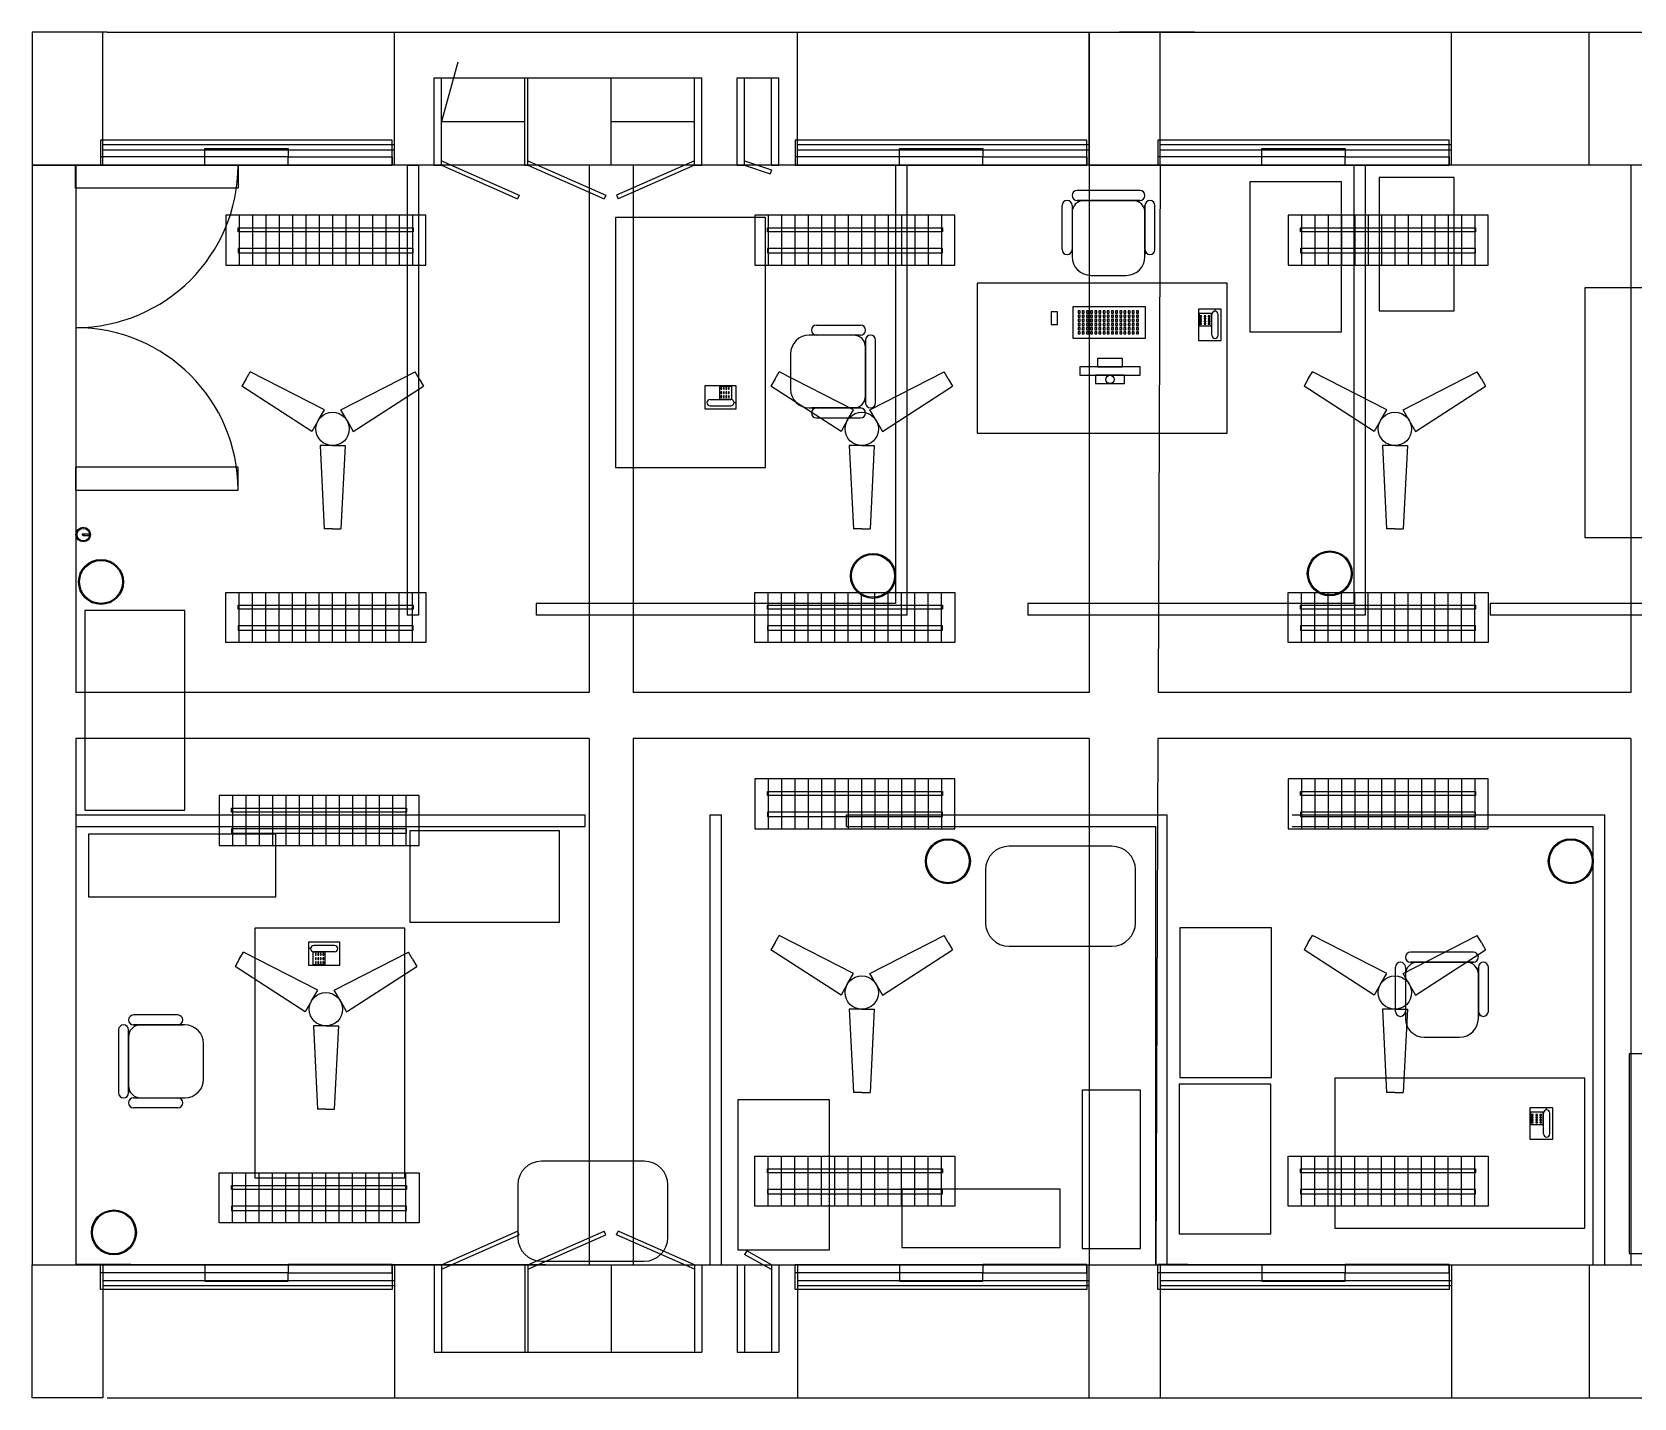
# Model space of a CAD drawing. Header units: metres. Extents: x 4300 to 11411, y 4634 to 9819.
# Drawn here: x 5367.4 to 5751.9, y 4634.4 to 4962.4 of the extents above; entities that cross this region are included whole.
import ezdxf

# ---------------------------------------------------------------- set-up
doc = ezdxf.new("R2010")
doc.units = ezdxf.units.M
for name, color, linetype in [('beam', 230, 'Continuous'), ('Beams', 50, 'Continuous'), ('bureau', 23, 'Continuous'), ('chair', 20, 'Continuous'), ('concrete pillar', 50, 'Continuous'), ('dustbin', 181, 'Continuous'), ('fan', 150, 'Continuous'), ('new block', 10, 'Continuous'), ('phone', 130, 'Continuous'), ('tables', 103, 'Continuous'), ('WIN and Doors', 80, 'Continuous'), ('wood and cubboards', 44, 'Continuous')]:
    doc.layers.add(name, color=color, linetype=linetype)
doc.layers.add('computer', color=7, linetype='Continuous', true_color=0x9fb01c)
doc.layers.add('fire extinguisher', color=7, linetype='Continuous', true_color=0xf63019)

# ---------------------------------------------------------------- blocks, each defined once
blk = doc.blocks.new('*U2')
at = {"layer": 'fan'}
for p, q in [((0, 10), (-3, 10)), ((-3, 10), (-2, -10)), ((0, 10), (3, 10)), ((3, 10), (2, -10)), ((0, -10), (-2, -10)), ((0, -10), (2, -10))]:
    blk.add_line(p, q, dxfattribs=at)
blk = doc.blocks.new('*U3')
at = {"layer": 'fan', "color": 0, "linetype": 'ByBlock', "lineweight": -2, "transparency": 16777216}
for p, rotation in [((5427.43, 4874.12), 240), ((5451.68, 4874.12), 120)]:
    blk.add_blockref('*U2', p, dxfattribs=dict(at, rotation=rotation))
blk.add_blockref('*U2', (5439.56, 4853.12), dxfattribs=at)
blk = doc.blocks.new('fan')
at = {"layer": 'fan'}
blk.add_circle((5439.56, 4867.12), 4, dxfattribs=at)
blk.add_blockref('*U3', (0, 0), dxfattribs=at)
blk = doc.blocks.new('*U4')
at = {"layer": 'phone'}
blk.add_lwpolyline([(-0.2, -0.1), (0.2, -0.1), (0.2, 0.1), (-0.2, 0.1)], close=True, dxfattribs=at)
blk = doc.blocks.new('*U5')
at = {"layer": 'phone', "color": 0, "linetype": 'ByBlock', "lineweight": -2, "transparency": 16777216}
for p in [(0, 1.8), (0, 1.2), (0, 0.6), (0, 0), (1, 1.8), (1, 1.2), (1, 0.6), (1, 0), (2, 1.8), (2, 1.2), (2, 0.6), (2, 0)]:
    blk.add_blockref('*U4', p, dxfattribs=at)
blk = doc.blocks.new('*U6')
at = {"layer": 'phone'}
blk.add_lwpolyline([(-0.2, -0.1), (0.2, -0.1), (0.2, 0.1), (-0.2, 0.1)], close=True, dxfattribs=at)
blk = doc.blocks.new('*U7')
at = {"layer": 'phone', "color": 0, "linetype": 'ByBlock', "lineweight": -2, "transparency": 16777216}
for p in [(0, 1.8), (0, 1.2), (0, 0.6), (0, 0), (1, 1.8), (1, 1.2), (1, 0.6), (1, 0), (2, 1.8), (2, 1.2), (2, 0.6), (2, 0)]:
    blk.add_blockref('*U6', p, dxfattribs=at)
blk = doc.blocks.new('*U14')
at = {"layer": 'phone'}
blk.add_lwpolyline([(-0.2, -0.1), (0.2, -0.1), (0.2, 0.1), (-0.2, 0.1)], close=True, dxfattribs=at)
blk = doc.blocks.new('*U15')
at = {"layer": 'phone', "color": 0, "linetype": 'ByBlock', "lineweight": -2, "transparency": 16777216}
for p in [(0, 1.8), (0, 1.2), (0, 0.6), (0, 0), (1, 1.8), (1, 1.2), (1, 0.6), (1, 0), (2, 1.8), (2, 1.2), (2, 0.6), (2, 0)]:
    blk.add_blockref('*U14', p, dxfattribs=at)
blk = doc.blocks.new('*U16')
at = {"layer": 'phone'}
blk.add_lwpolyline([(-0.2, -0.1), (0.2, -0.1), (0.2, 0.1), (-0.2, 0.1)], close=True, dxfattribs=at)
blk = doc.blocks.new('*U17')
at = {"layer": 'phone', "color": 0, "linetype": 'ByBlock', "lineweight": -2, "transparency": 16777216}
for p in [(0, 1.8), (0, 1.2), (0, 0.6), (0, 0), (1, 1.8), (1, 1.2), (1, 0.6), (1, 0), (2, 1.8), (2, 1.2), (2, 0.6), (2, 0)]:
    blk.add_blockref('*U16', p, dxfattribs=at)

msp = doc.modelspace()

# ---------------------------------------------------------------- linework, layer by layer
at = {"layer": 'beam'}
for p, q in [((5469.61, 4955.17), (5465.66, 4940.92)), ((5465.66, 4940.92), (5485.66, 4940.92)), ((5501.16, 4930.42), (5501.16, 4803.82)), ((5511.66, 4930.42), (5511.66, 4803.82)), ((5511.66, 4930.42), (5511.66, 4907.38)), ((5621.16, 4930.42), (5621.16, 4803.82)), ((5638.16, 4930.42), (5637.68, 4803.82)), ((5751.16, 4930.42), (5751.16, 4803.82)), ((5501.16, 4803.82), (5377.91, 4803.82)), ((5501.16, 4803.82), (5494.41, 4803.82)), ((5501.16, 4803.82), (5495.39, 4803.82)), ((5621.16, 4803.82), (5511.66, 4803.82)), ((5621.16, 4803.82), (5511.66, 4803.82)), ((5621.16, 4803.82), (5511.66, 4803.82)), ((5751.16, 4803.82), (5637.68, 4803.82)), ((5751.16, 4803.82), (5637.68, 4803.82)), ((5751.16, 4803.82), (5637.68, 4803.82)), ((5751.16, 4803.82), (5637.68, 4803.82)), ((5501.16, 4792.82), (5377.91, 4792.82)), ((5501.16, 4792.82), (5501.16, 4666.42)), ((5511.66, 4792.82), (5511.66, 4666.42)), ((5621.16, 4792.82), (5511.66, 4792.82)), ((5621.16, 4792.82), (5621.16, 4666.42)), ((5637.63, 4792.82), (5637.16, 4666.42)), ((5751.16, 4792.82), (5637.63, 4792.82)), ((5751.16, 4792.82), (5751.16, 4666.42))]:
    msp.add_line(p, q, dxfattribs=at)
at = {"layer": 'Beams'}
for p, q in [((5384.85, 4666.45), (5377.85, 4666.45)), ((5391.1, 4666.45), (5383.85, 4666.45)), ((5384.85, 4666.45), (5490.75, 4666.45)), ((5644.85, 4666.45), (5637.6, 4666.45))]:
    msp.add_line(p, q, dxfattribs=at)
at = {"layer": 'bureau'}
for points in [[(5659.68, 4926.47), (5659.68, 4890.47), (5681.68, 4890.47), (5681.68, 4926.47)], [(5690.73, 4895.48), (5708.73, 4895.48), (5708.73, 4927.48), (5690.73, 4927.48)], [(5458.05, 4748.64), (5494.05, 4748.64), (5494.05, 4770.64), (5458.05, 4770.64)], [(5664.9, 4711.34), (5664.9, 4747.34), (5642.9, 4747.34), (5642.9, 4711.34)], [(5750.78, 4669.08), (5774.78, 4669.08), (5774.78, 4717.08), (5750.78, 4717.08)], [(5633.47, 4670.35), (5633.47, 4708.35), (5619.47, 4708.35), (5619.47, 4670.35)], [(5642.79, 4709.8), (5642.79, 4673.8), (5664.79, 4673.8), (5664.79, 4709.8)], [(5536.81, 4706.01), (5536.81, 4670.01), (5558.81, 4670.01), (5558.81, 4706.01)], [(5576.18, 4670.53), (5614.18, 4670.53), (5614.18, 4684.53), (5576.18, 4684.53)]]:
    msp.add_lwpolyline(points, close=True, dxfattribs=at)
at = {"layer": 'chair'}
for points in [[(5633.35, 4924.39), (5618.25, 4924.39)], [(5633.35, 4921.99), (5618.25, 4921.99)], [(5618.25, 4921.99), (5633.35, 4921.99)], [(5614.65, 4910.19), (5614.65, 4920.79)], [(5617.05, 4920.79), (5617.05, 4908.49)], [(5617.05, 4920.79), (5617.05, 4908.99)], [(5634.55, 4908.49), (5634.55, 4920.79)], [(5634.55, 4920.79), (5634.55, 4908.99)], [(5636.95, 4910.19), (5636.95, 4920.79)], [(5621.55, 4903.99), (5630.05, 4903.99)], [(5555.68, 4892.05), (5566.28, 4892.05)], [(5566.28, 4889.65), (5553.98, 4889.65)], [(5566.28, 4889.65), (5554.48, 4889.65)], [(5567.48, 4873.35), (5567.48, 4888.45)], [(5567.48, 4888.45), (5567.48, 4873.35)], [(5569.88, 4873.35), (5569.88, 4888.45)], [(5549.48, 4885.15), (5549.48, 4876.65)], [(5553.98, 4872.15), (5566.28, 4872.15)], [(5566.28, 4872.15), (5554.48, 4872.15)], [(5555.68, 4869.75), (5566.28, 4869.75)], [(5713.37, 4741.46), (5698.27, 4741.46)], [(5694.67, 4727.26), (5694.67, 4737.86)], [(5697.07, 4737.86), (5697.07, 4725.56)], [(5697.07, 4737.86), (5697.07, 4726.06)], [(5713.37, 4739.06), (5698.27, 4739.06)], [(5698.27, 4739.06), (5713.37, 4739.06)], [(5714.57, 4725.56), (5714.57, 4737.86)], [(5714.57, 4737.86), (5714.57, 4726.06)], [(5716.97, 4727.26), (5716.97, 4737.86)], [(5402.38, 4726.4), (5391.78, 4726.4)], [(5388.18, 4722.8), (5388.18, 4707.7)], [(5390.58, 4722.8), (5390.58, 4707.7)], [(5390.58, 4707.7), (5390.58, 4722.8)], [(5404.08, 4724), (5391.78, 4724)], [(5391.78, 4724), (5403.58, 4724)], [(5408.58, 4711), (5408.58, 4719.5)], [(5701.57, 4721.06), (5710.07, 4721.06)], [(5391.78, 4706.5), (5404.08, 4706.5)], [(5391.78, 4706.5), (5403.58, 4706.5)], [(5402.38, 4704.1), (5391.78, 4704.1)]]:
    msp.add_lwpolyline(points, dxfattribs=at)
for centre, radius, start, end in [((5615.85, 4920.79), 1.2, 0, 180), ((5618.25, 4923.19), 1.2, 90, 270), ((5619.94, 4919.1), 2.89, 90, 180), ((5631.65, 4919.1), 2.89, 0, 90), ((5633.35, 4923.19), 1.2, 270, 90), ((5635.75, 4920.79), 1.2, 0, 180), ((5615.85, 4910.19), 1.2, 180, 0), ((5621.55, 4908.49), 4.5, 180, 270), ((5630.05, 4908.49), 4.5, 270, 0), ((5635.75, 4910.19), 1.2, 180, 0), ((5555.68, 4890.85), 1.2, 90, 270), ((5566.28, 4890.85), 1.2, 270, 90), ((5553.98, 4885.15), 4.5, 90, 180), ((5564.59, 4886.76), 2.89, 0, 90), ((5568.68, 4888.45), 1.2, 0, 180), ((5553.98, 4876.65), 4.5, 180, 270), ((5555.68, 4870.95), 1.2, 90, 270), ((5564.59, 4875.04), 2.89, 270, 0), ((5566.28, 4870.95), 1.2, 270, 90), ((5568.68, 4873.35), 1.2, 180, 0), ((5698.27, 4740.26), 1.2, 90, 270), ((5713.37, 4740.26), 1.2, 270, 90), ((5695.87, 4737.86), 1.2, 0, 180), ((5699.97, 4736.17), 2.89, 90, 180), ((5711.68, 4736.17), 2.89, 0, 90), ((5715.77, 4737.86), 1.2, 0, 180), ((5391.78, 4725.2), 1.2, 90, 270), ((5402.38, 4725.2), 1.2, 270, 90), ((5695.87, 4727.26), 1.2, 180, 0), ((5715.77, 4727.26), 1.2, 180, 0), ((5389.38, 4722.8), 1.2, 0, 180), ((5393.47, 4721.11), 2.89, 90, 180), ((5404.08, 4719.5), 4.5, 0, 90), ((5701.57, 4725.56), 4.5, 180, 270), ((5710.07, 4725.56), 4.5, 270, 0), ((5404.08, 4711), 4.5, 270, 0), ((5389.38, 4707.7), 1.2, 180, 0), ((5393.47, 4709.39), 2.89, 180, 270), ((5391.78, 4705.3), 1.2, 90, 270), ((5402.38, 4705.3), 1.2, 270, 90)]:
    msp.add_arc(centre, radius, start, end, dxfattribs=at)
at = {"layer": 'computer'}
for points in [[(5612.03, 4895.21), (5612.03, 4892.21), (5613.53, 4892.21), (5613.53, 4895.21)], [(5617.21, 4888.95), (5634.71, 4888.95), (5634.71, 4896.45), (5617.21, 4896.45)], [(5618.48, 4894.94), (5618.98, 4894.94), (5618.98, 4895.44), (5618.48, 4895.44)], [(5619.48, 4894.94), (5619.98, 4894.94), (5619.98, 4895.44), (5619.48, 4895.44)], [(5620.48, 4894.94), (5620.98, 4894.94), (5620.98, 4895.44), (5620.48, 4895.44)], [(5621.48, 4894.94), (5621.98, 4894.94), (5621.98, 4895.44), (5621.48, 4895.44)], [(5622.48, 4894.94), (5622.98, 4894.94), (5622.98, 4895.44), (5622.48, 4895.44)], [(5623.48, 4894.94), (5623.98, 4894.94), (5623.98, 4895.44), (5623.48, 4895.44)], [(5624.48, 4894.94), (5624.98, 4894.94), (5624.98, 4895.44), (5624.48, 4895.44)], [(5625.48, 4894.94), (5625.98, 4894.94), (5625.98, 4895.44), (5625.48, 4895.44)], [(5626.48, 4894.94), (5626.98, 4894.94), (5626.98, 4895.44), (5626.48, 4895.44)], [(5627.48, 4894.94), (5627.98, 4894.94), (5627.98, 4895.44), (5627.48, 4895.44)], [(5628.48, 4894.94), (5628.98, 4894.94), (5628.98, 4895.44), (5628.48, 4895.44)], [(5629.48, 4894.94), (5629.98, 4894.94), (5629.98, 4895.44), (5629.48, 4895.44)], [(5630.48, 4894.94), (5630.98, 4894.94), (5630.98, 4895.44), (5630.48, 4895.44)], [(5631.48, 4894.94), (5631.98, 4894.94), (5631.98, 4895.44), (5631.48, 4895.44)], [(5632.48, 4894.94), (5632.98, 4894.94), (5632.98, 4895.44), (5632.48, 4895.44)], [(5618.48, 4893.94), (5618.98, 4893.94), (5618.98, 4894.44), (5618.48, 4894.44)], [(5618.48, 4892.94), (5618.98, 4892.94), (5618.98, 4893.44), (5618.48, 4893.44)], [(5618.48, 4891.94), (5618.98, 4891.94), (5618.98, 4892.44), (5618.48, 4892.44)], [(5618.48, 4890.94), (5618.98, 4890.94), (5618.98, 4891.44), (5618.48, 4891.44)], [(5619.48, 4893.94), (5619.98, 4893.94), (5619.98, 4894.44), (5619.48, 4894.44)], [(5619.48, 4892.94), (5619.98, 4892.94), (5619.98, 4893.44), (5619.48, 4893.44)], [(5619.48, 4891.94), (5619.98, 4891.94), (5619.98, 4892.44), (5619.48, 4892.44)], [(5619.48, 4890.94), (5619.98, 4890.94), (5619.98, 4891.44), (5619.48, 4891.44)], [(5620.48, 4893.94), (5620.98, 4893.94), (5620.98, 4894.44), (5620.48, 4894.44)], [(5620.48, 4892.94), (5620.98, 4892.94), (5620.98, 4893.44), (5620.48, 4893.44)], [(5620.48, 4891.94), (5620.98, 4891.94), (5620.98, 4892.44), (5620.48, 4892.44)], [(5620.48, 4890.94), (5620.98, 4890.94), (5620.98, 4891.44), (5620.48, 4891.44)], [(5621.48, 4893.94), (5621.98, 4893.94), (5621.98, 4894.44), (5621.48, 4894.44)], [(5621.48, 4892.94), (5621.98, 4892.94), (5621.98, 4893.44), (5621.48, 4893.44)], [(5621.48, 4891.94), (5621.98, 4891.94), (5621.98, 4892.44), (5621.48, 4892.44)], [(5621.48, 4890.94), (5621.98, 4890.94), (5621.98, 4891.44), (5621.48, 4891.44)], [(5622.48, 4893.94), (5622.98, 4893.94), (5622.98, 4894.44), (5622.48, 4894.44)], [(5622.48, 4892.94), (5622.98, 4892.94), (5622.98, 4893.44), (5622.48, 4893.44)], [(5622.48, 4891.94), (5622.98, 4891.94), (5622.98, 4892.44), (5622.48, 4892.44)], [(5622.48, 4890.94), (5622.98, 4890.94), (5622.98, 4891.44), (5622.48, 4891.44)], [(5623.48, 4893.94), (5623.98, 4893.94), (5623.98, 4894.44), (5623.48, 4894.44)], [(5623.48, 4892.94), (5623.98, 4892.94), (5623.98, 4893.44), (5623.48, 4893.44)], [(5623.48, 4891.94), (5623.98, 4891.94), (5623.98, 4892.44), (5623.48, 4892.44)], [(5623.48, 4890.94), (5623.98, 4890.94), (5623.98, 4891.44), (5623.48, 4891.44)], [(5624.48, 4893.94), (5624.98, 4893.94), (5624.98, 4894.44), (5624.48, 4894.44)], [(5624.48, 4892.94), (5624.98, 4892.94), (5624.98, 4893.44), (5624.48, 4893.44)], [(5624.48, 4891.94), (5624.98, 4891.94), (5624.98, 4892.44), (5624.48, 4892.44)], [(5624.48, 4890.94), (5624.98, 4890.94), (5624.98, 4891.44), (5624.48, 4891.44)], [(5625.48, 4893.94), (5625.98, 4893.94), (5625.98, 4894.44), (5625.48, 4894.44)], [(5625.48, 4892.94), (5625.98, 4892.94), (5625.98, 4893.44), (5625.48, 4893.44)], [(5625.48, 4891.94), (5625.98, 4891.94), (5625.98, 4892.44), (5625.48, 4892.44)], [(5625.48, 4890.94), (5625.98, 4890.94), (5625.98, 4891.44), (5625.48, 4891.44)], [(5626.48, 4893.94), (5626.98, 4893.94), (5626.98, 4894.44), (5626.48, 4894.44)], [(5626.48, 4892.94), (5626.98, 4892.94), (5626.98, 4893.44), (5626.48, 4893.44)], [(5626.48, 4891.94), (5626.98, 4891.94), (5626.98, 4892.44), (5626.48, 4892.44)], [(5626.48, 4890.94), (5626.98, 4890.94), (5626.98, 4891.44), (5626.48, 4891.44)], [(5627.48, 4893.94), (5627.98, 4893.94), (5627.98, 4894.44), (5627.48, 4894.44)], [(5627.48, 4892.94), (5627.98, 4892.94), (5627.98, 4893.44), (5627.48, 4893.44)], [(5627.48, 4891.94), (5627.98, 4891.94), (5627.98, 4892.44), (5627.48, 4892.44)], [(5627.48, 4890.94), (5627.98, 4890.94), (5627.98, 4891.44), (5627.48, 4891.44)], [(5628.48, 4893.94), (5628.98, 4893.94), (5628.98, 4894.44), (5628.48, 4894.44)], [(5628.48, 4892.94), (5628.98, 4892.94), (5628.98, 4893.44), (5628.48, 4893.44)], [(5628.48, 4891.94), (5628.98, 4891.94), (5628.98, 4892.44), (5628.48, 4892.44)], [(5628.48, 4890.94), (5628.98, 4890.94), (5628.98, 4891.44), (5628.48, 4891.44)], [(5629.48, 4893.94), (5629.98, 4893.94), (5629.98, 4894.44), (5629.48, 4894.44)], [(5629.48, 4892.94), (5629.98, 4892.94), (5629.98, 4893.44), (5629.48, 4893.44)], [(5629.48, 4891.94), (5629.98, 4891.94), (5629.98, 4892.44), (5629.48, 4892.44)], [(5629.48, 4890.94), (5629.98, 4890.94), (5629.98, 4891.44), (5629.48, 4891.44)], [(5630.48, 4893.94), (5630.98, 4893.94), (5630.98, 4894.44), (5630.48, 4894.44)], [(5630.48, 4892.94), (5630.98, 4892.94), (5630.98, 4893.44), (5630.48, 4893.44)], [(5630.48, 4891.94), (5630.98, 4891.94), (5630.98, 4892.44), (5630.48, 4892.44)], [(5630.48, 4890.94), (5630.98, 4890.94), (5630.98, 4891.44), (5630.48, 4891.44)], [(5631.48, 4893.94), (5631.98, 4893.94), (5631.98, 4894.44), (5631.48, 4894.44)], [(5631.48, 4892.94), (5631.98, 4892.94), (5631.98, 4893.44), (5631.48, 4893.44)], [(5631.48, 4891.94), (5631.98, 4891.94), (5631.98, 4892.44), (5631.48, 4892.44)], [(5631.48, 4890.94), (5631.98, 4890.94), (5631.98, 4891.44), (5631.48, 4891.44)], [(5632.48, 4893.94), (5632.98, 4893.94), (5632.98, 4894.44), (5632.48, 4894.44)], [(5632.48, 4892.94), (5632.98, 4892.94), (5632.98, 4893.44), (5632.48, 4893.44)], [(5632.48, 4891.94), (5632.98, 4891.94), (5632.98, 4892.44), (5632.48, 4892.44)], [(5632.48, 4890.94), (5632.98, 4890.94), (5632.98, 4891.44), (5632.48, 4891.44)], [(5618.48, 4889.94), (5618.98, 4889.94), (5618.98, 4890.44), (5618.48, 4890.44)], [(5619.48, 4889.94), (5619.98, 4889.94), (5619.98, 4890.44), (5619.48, 4890.44)], [(5620.48, 4889.94), (5620.98, 4889.94), (5620.98, 4890.44), (5620.48, 4890.44)], [(5621.48, 4889.94), (5621.98, 4889.94), (5621.98, 4890.44), (5621.48, 4890.44)], [(5622.48, 4889.94), (5622.98, 4889.94), (5622.98, 4890.44), (5622.48, 4890.44)], [(5623.48, 4889.94), (5623.98, 4889.94), (5623.98, 4890.44), (5623.48, 4890.44)], [(5624.48, 4889.94), (5624.98, 4889.94), (5624.98, 4890.44), (5624.48, 4890.44)], [(5625.48, 4889.94), (5625.98, 4889.94), (5625.98, 4890.44), (5625.48, 4890.44)], [(5626.48, 4889.94), (5626.98, 4889.94), (5626.98, 4890.44), (5626.48, 4890.44)], [(5627.48, 4889.94), (5627.98, 4889.94), (5627.98, 4890.44), (5627.48, 4890.44)], [(5628.48, 4889.94), (5628.98, 4889.94), (5628.98, 4890.44), (5628.48, 4890.44)], [(5629.48, 4889.94), (5629.98, 4889.94), (5629.98, 4890.44), (5629.48, 4890.44)], [(5630.48, 4889.94), (5630.98, 4889.94), (5630.98, 4890.44), (5630.48, 4890.44)], [(5631.48, 4889.94), (5631.98, 4889.94), (5631.98, 4890.44), (5631.48, 4890.44)], [(5632.48, 4889.94), (5632.98, 4889.94), (5632.98, 4890.44), (5632.48, 4890.44)], [(5629.16, 4884), (5623.16, 4884), (5623.16, 4882), (5629.16, 4882)], [(5633.41, 4882), (5618.91, 4882), (5618.91, 4880), (5633.41, 4880)], [(5629.66, 4880), (5622.66, 4880), (5622.66, 4878), (5629.66, 4878)]]:
    msp.add_lwpolyline(points, close=True, dxfattribs=at)
msp.add_circle((5626.16, 4879), 1, dxfattribs=at)
at = {"layer": 'concrete pillar'}
for p, q in [((5384.41, 4962.42), (5367.41, 4962.42)), ((5367.41, 4962.42), (5367.41, 4930.42)), ((5385.41, 4962.42), (5367.41, 4962.42)), ((5367.41, 4962.42), (5367.41, 4930.42)), ((5384.41, 4930.42), (5384.41, 4962.42)), ((5385.41, 4962.42), (6139.41, 4962.42)), ((5454.41, 4930.42), (5454.41, 4962.42)), ((5551.16, 4930.42), (5551.16, 4962.42)), ((5621.16, 4962.42), (5621.16, 4930.42)), ((5621.16, 4930.42), (5621.16, 4962.42)), ((5646.41, 4962.42), (5628.41, 4962.42)), ((5628.41, 4962.42), (5645.41, 4962.42)), ((5628.41, 4962.42), (5645.41, 4962.42)), ((5638.16, 4930.42), (5638.16, 4962.42)), ((5708.16, 4930.42), (5708.16, 4962.42)), ((5741.16, 4930.42), (5741.16, 4962.42)), ((5465.66, 4942.51), (5465.66, 4942.51)), ((5384.41, 4935.42), (5454.41, 4935.42)), ((5384.41, 4934.17), (5454.41, 4934.17)), ((5551.16, 4935.42), (5621.16, 4935.42)), ((5551.16, 4934.17), (5621.16, 4934.17)), ((5638.16, 4935.42), (5708.16, 4935.42)), ((5638.16, 4934.17), (5708.16, 4934.17)), ((5367.41, 4930.42), (5384.41, 4930.42)), ((5367.41, 4930.42), (5384.41, 4930.42)), ((5621.16, 4930.42), (5638.16, 4930.42)), ((5367.41, 4666.42), (5384.41, 4666.42)), ((5367.41, 4634.42), (5367.41, 4666.42)), ((5367.41, 4666.42), (5384.41, 4666.42)), ((5384.41, 4666.42), (5384.41, 4634.42)), ((5454.41, 4666.42), (5454.41, 4634.42)), ((5551.16, 4666.42), (5551.16, 4634.42)), ((5621.16, 4666.42), (5638.16, 4666.42)), ((5621.16, 4634.42), (5621.16, 4666.42)), ((5638.16, 4666.42), (5638.16, 4634.42)), ((5708.16, 4666.42), (5708.16, 4634.42)), ((5741.16, 4666.42), (5741.16, 4634.42)), ((5384.41, 4662.67), (5454.41, 4662.67)), ((5384.41, 4661.42), (5454.41, 4661.42)), ((5551.16, 4662.67), (5621.16, 4662.67)), ((5551.16, 4661.42), (5621.16, 4661.42)), ((5638.16, 4662.67), (5708.16, 4662.67)), ((5638.16, 4661.42), (5708.16, 4661.42)), ((5384.41, 4634.42), (5367.41, 4634.42)), ((5385.41, 4634.42), (6139.41, 4634.42))]:
    msp.add_line(p, q, dxfattribs=at)
at = {"layer": 'dustbin'}
for centre, radius in [((5569.26, 4831.83), 5.4), ((5678.91, 4832.42), 5.4), ((5678.91, 4832.42), 5.15), ((5383.97, 4830.37), 5.4), ((5383.97, 4830.37), 5.15), ((5569.26, 4831.83), 5.15), ((5587.23, 4763.3), 5.4), ((5587.23, 4763.3), 5.15), ((5736.76, 4763.3), 5.4), ((5736.76, 4763.3), 5.15), ((5387.05, 4674.18), 5.4), ((5387.05, 4674.18), 5.15)]:
    msp.add_circle(centre, radius, dxfattribs=at)
at = {"layer": 'fan'}
for p, q in [((5461.91, 4918.42), (5413.91, 4918.42)), ((5413.91, 4918.42), (5413.91, 4906.42)), ((5417.11, 4918.42), (5417.11, 4906.42)), ((5417.11, 4918.42), (5417.11, 4906.42)), ((5420.31, 4918.42), (5420.31, 4906.42)), ((5423.51, 4918.42), (5423.51, 4906.42)), ((5426.71, 4918.42), (5426.71, 4906.42)), ((5429.91, 4918.42), (5429.91, 4906.42)), ((5433.11, 4918.42), (5433.11, 4906.42)), ((5436.31, 4918.42), (5436.31, 4906.42)), ((5439.51, 4918.42), (5439.51, 4906.42)), ((5442.71, 4918.42), (5442.71, 4906.42)), ((5445.91, 4918.42), (5445.91, 4906.42)), ((5449.11, 4918.42), (5449.11, 4906.42)), ((5452.31, 4918.42), (5452.31, 4906.42)), ((5455.51, 4918.42), (5455.51, 4906.42)), ((5458.71, 4918.42), (5458.71, 4906.42)), ((5461.91, 4906.42), (5461.91, 4918.42)), ((5588.91, 4918.42), (5540.91, 4918.42)), ((5540.91, 4918.42), (5540.91, 4906.42)), ((5544.11, 4918.42), (5544.11, 4906.42)), ((5544.11, 4918.42), (5544.11, 4906.42)), ((5547.31, 4918.42), (5547.31, 4906.42)), ((5550.51, 4918.42), (5550.51, 4906.42)), ((5553.71, 4918.42), (5553.71, 4906.42)), ((5556.91, 4918.42), (5556.91, 4906.42)), ((5560.11, 4918.42), (5560.11, 4906.42)), ((5563.31, 4918.42), (5563.31, 4906.42)), ((5566.51, 4918.42), (5566.51, 4906.42)), ((5569.71, 4918.42), (5569.71, 4906.42)), ((5572.91, 4918.42), (5572.91, 4906.42)), ((5576.11, 4918.42), (5576.11, 4906.42)), ((5579.31, 4918.42), (5579.31, 4906.42)), ((5582.51, 4918.42), (5582.51, 4906.42)), ((5585.71, 4918.42), (5585.71, 4906.42)), ((5588.91, 4906.42), (5588.91, 4918.42)), ((5716.89, 4918.42), (5668.89, 4918.42)), ((5668.89, 4918.42), (5668.89, 4906.42)), ((5672.09, 4918.42), (5672.09, 4906.42)), ((5672.09, 4918.42), (5672.09, 4906.42)), ((5675.29, 4918.42), (5675.29, 4906.42)), ((5678.49, 4918.42), (5678.49, 4906.42)), ((5681.69, 4918.42), (5681.69, 4906.42)), ((5684.89, 4918.42), (5684.89, 4906.42)), ((5688.09, 4918.42), (5688.09, 4906.42)), ((5691.29, 4918.42), (5691.29, 4906.42)), ((5694.49, 4918.42), (5694.49, 4906.42)), ((5697.69, 4918.42), (5697.69, 4906.42)), ((5700.89, 4918.42), (5700.89, 4906.42)), ((5704.09, 4918.42), (5704.09, 4906.42)), ((5707.29, 4918.42), (5707.29, 4906.42)), ((5710.49, 4918.42), (5710.49, 4906.42)), ((5713.69, 4918.42), (5713.69, 4906.42)), ((5716.89, 4906.42), (5716.89, 4918.42)), ((5413.91, 4906.42), (5461.91, 4906.42)), ((5540.91, 4906.42), (5588.91, 4906.42)), ((5668.89, 4906.42), (5716.89, 4906.42)), ((5413.91, 4827.82), (5461.91, 4827.82)), ((5413.91, 4815.82), (5413.91, 4827.82)), ((5417.11, 4815.82), (5417.11, 4827.82)), ((5417.11, 4815.82), (5417.11, 4827.82)), ((5420.31, 4815.82), (5420.31, 4827.82)), ((5423.51, 4815.82), (5423.51, 4827.82)), ((5426.71, 4815.82), (5426.71, 4827.82)), ((5429.91, 4815.82), (5429.91, 4827.82)), ((5433.11, 4815.82), (5433.11, 4827.82)), ((5436.31, 4815.82), (5436.31, 4827.82)), ((5439.51, 4815.82), (5439.51, 4827.82)), ((5442.71, 4815.82), (5442.71, 4827.82)), ((5445.91, 4815.82), (5445.91, 4827.82)), ((5449.11, 4815.82), (5449.11, 4827.82)), ((5452.31, 4815.82), (5452.31, 4827.82)), ((5455.51, 4815.82), (5455.51, 4827.82)), ((5458.71, 4815.82), (5458.71, 4827.82)), ((5461.91, 4827.82), (5461.91, 4815.82)), ((5540.91, 4827.82), (5588.91, 4827.82)), ((5540.91, 4815.82), (5540.91, 4827.82)), ((5544.11, 4815.82), (5544.11, 4827.82)), ((5544.11, 4815.82), (5544.11, 4827.82)), ((5547.31, 4815.82), (5547.31, 4827.82)), ((5550.51, 4815.82), (5550.51, 4827.82)), ((5553.71, 4815.82), (5553.71, 4827.82)), ((5556.91, 4815.82), (5556.91, 4827.82)), ((5560.11, 4815.82), (5560.11, 4827.82)), ((5563.31, 4815.82), (5563.31, 4827.82)), ((5566.51, 4815.82), (5566.51, 4827.82)), ((5569.71, 4815.82), (5569.71, 4827.82)), ((5572.91, 4815.82), (5572.91, 4827.82)), ((5576.11, 4815.82), (5576.11, 4827.82)), ((5579.31, 4815.82), (5579.31, 4827.82)), ((5582.51, 4815.82), (5582.51, 4827.82)), ((5585.71, 4815.82), (5585.71, 4827.82)), ((5588.91, 4827.82), (5588.91, 4815.82)), ((5668.89, 4827.82), (5716.89, 4827.82)), ((5668.89, 4815.82), (5668.89, 4827.82)), ((5672.09, 4815.82), (5672.09, 4827.82)), ((5672.09, 4815.82), (5672.09, 4827.82)), ((5675.29, 4815.82), (5675.29, 4827.82)), ((5678.49, 4815.82), (5678.49, 4827.82)), ((5681.69, 4815.82), (5681.69, 4827.82)), ((5684.89, 4815.82), (5684.89, 4827.82)), ((5688.09, 4815.82), (5688.09, 4827.82)), ((5691.29, 4815.82), (5691.29, 4827.82)), ((5694.49, 4815.82), (5694.49, 4827.82)), ((5697.69, 4815.82), (5697.69, 4827.82)), ((5700.89, 4815.82), (5700.89, 4827.82)), ((5704.09, 4815.82), (5704.09, 4827.82)), ((5707.29, 4815.82), (5707.29, 4827.82)), ((5710.49, 4815.82), (5710.49, 4827.82)), ((5713.69, 4815.82), (5713.69, 4827.82)), ((5716.89, 4827.82), (5716.89, 4815.82)), ((5461.91, 4815.82), (5413.91, 4815.82)), ((5588.91, 4815.82), (5540.91, 4815.82)), ((5716.89, 4815.82), (5668.89, 4815.82)), ((5588.91, 4783.07), (5540.91, 4783.07)), ((5540.91, 4783.07), (5540.91, 4771.07)), ((5544.11, 4783.07), (5544.11, 4771.07)), ((5544.11, 4783.07), (5544.11, 4771.07)), ((5547.31, 4783.07), (5547.31, 4771.07)), ((5550.51, 4783.07), (5550.51, 4771.07)), ((5553.71, 4783.07), (5553.71, 4771.07)), ((5556.91, 4783.07), (5556.91, 4771.07)), ((5560.11, 4783.07), (5560.11, 4771.07)), ((5563.31, 4783.07), (5563.31, 4771.07)), ((5566.51, 4783.07), (5566.51, 4771.07)), ((5569.71, 4783.07), (5569.71, 4771.07)), ((5572.91, 4783.07), (5572.91, 4771.07)), ((5576.11, 4783.07), (5576.11, 4771.07)), ((5579.31, 4783.07), (5579.31, 4771.07)), ((5582.51, 4783.07), (5582.51, 4771.07)), ((5585.71, 4783.07), (5585.71, 4771.07)), ((5588.91, 4771.07), (5588.91, 4783.07)), ((5716.89, 4783.07), (5668.89, 4783.07)), ((5668.89, 4783.07), (5668.89, 4771.07)), ((5672.09, 4783.07), (5672.09, 4771.07)), ((5672.09, 4783.07), (5672.09, 4771.07)), ((5675.29, 4783.07), (5675.29, 4771.07)), ((5678.49, 4783.07), (5678.49, 4771.07)), ((5681.69, 4783.07), (5681.69, 4771.07)), ((5684.89, 4783.07), (5684.89, 4771.07)), ((5688.09, 4783.07), (5688.09, 4771.07)), ((5691.29, 4783.07), (5691.29, 4771.07)), ((5694.49, 4783.07), (5694.49, 4771.07)), ((5697.69, 4783.07), (5697.69, 4771.07)), ((5700.89, 4783.07), (5700.89, 4771.07)), ((5704.09, 4783.07), (5704.09, 4771.07)), ((5707.29, 4783.07), (5707.29, 4771.07)), ((5710.49, 4783.07), (5710.49, 4771.07)), ((5713.69, 4783.07), (5713.69, 4771.07)), ((5716.89, 4771.07), (5716.89, 4783.07)), ((5460.29, 4779.07), (5412.29, 4779.07)), ((5412.29, 4779.07), (5412.29, 4767.07)), ((5415.49, 4779.07), (5415.49, 4767.07)), ((5415.49, 4779.07), (5415.49, 4767.07)), ((5418.69, 4779.07), (5418.69, 4767.07)), ((5421.89, 4779.07), (5421.89, 4767.07)), ((5425.09, 4779.07), (5425.09, 4767.07)), ((5428.29, 4779.07), (5428.29, 4767.07)), ((5431.49, 4779.07), (5431.49, 4767.07)), ((5434.69, 4779.07), (5434.69, 4767.07)), ((5437.89, 4779.07), (5437.89, 4767.07)), ((5441.09, 4779.07), (5441.09, 4767.07)), ((5444.29, 4779.07), (5444.29, 4767.07)), ((5447.49, 4779.07), (5447.49, 4767.07)), ((5450.69, 4779.07), (5450.69, 4767.07)), ((5453.89, 4779.07), (5453.89, 4767.07)), ((5457.09, 4779.07), (5457.09, 4767.07)), ((5460.29, 4767.07), (5460.29, 4779.07)), ((5540.91, 4771.07), (5588.91, 4771.07)), ((5668.89, 4771.07), (5716.89, 4771.07)), ((5412.29, 4767.07), (5460.29, 4767.07)), ((5540.91, 4692.47), (5588.91, 4692.47)), ((5540.91, 4680.47), (5540.91, 4692.47)), ((5544.11, 4680.47), (5544.11, 4692.47)), ((5544.11, 4680.47), (5544.11, 4692.47)), ((5547.31, 4680.47), (5547.31, 4692.47)), ((5550.51, 4680.47), (5550.51, 4692.47)), ((5553.71, 4680.47), (5553.71, 4692.47)), ((5556.91, 4680.47), (5556.91, 4692.47)), ((5560.11, 4680.47), (5560.11, 4692.47)), ((5563.31, 4680.47), (5563.31, 4692.47)), ((5566.51, 4680.47), (5566.51, 4692.47)), ((5569.71, 4680.47), (5569.71, 4692.47)), ((5572.91, 4680.47), (5572.91, 4692.47)), ((5576.11, 4680.47), (5576.11, 4692.47)), ((5579.31, 4680.47), (5579.31, 4692.47)), ((5582.51, 4680.47), (5582.51, 4692.47)), ((5585.71, 4680.47), (5585.71, 4692.47)), ((5588.91, 4692.47), (5588.91, 4680.47)), ((5668.89, 4692.47), (5716.89, 4692.47)), ((5668.89, 4680.47), (5668.89, 4692.47)), ((5672.09, 4680.47), (5672.09, 4692.47)), ((5672.09, 4680.47), (5672.09, 4692.47)), ((5675.29, 4680.47), (5675.29, 4692.47)), ((5678.49, 4680.47), (5678.49, 4692.47)), ((5681.69, 4680.47), (5681.69, 4692.47)), ((5684.89, 4680.47), (5684.89, 4692.47)), ((5688.09, 4680.47), (5688.09, 4692.47)), ((5691.29, 4680.47), (5691.29, 4692.47)), ((5694.49, 4680.47), (5694.49, 4692.47)), ((5697.69, 4680.47), (5697.69, 4692.47)), ((5700.89, 4680.47), (5700.89, 4692.47)), ((5704.09, 4680.47), (5704.09, 4692.47)), ((5707.29, 4680.47), (5707.29, 4692.47)), ((5710.49, 4680.47), (5710.49, 4692.47)), ((5713.69, 4680.47), (5713.69, 4692.47)), ((5716.89, 4692.47), (5716.89, 4680.47)), ((5412.29, 4688.47), (5460.29, 4688.47)), ((5412.29, 4676.47), (5412.29, 4688.47)), ((5415.49, 4676.47), (5415.49, 4688.47)), ((5415.49, 4676.47), (5415.49, 4688.47)), ((5418.69, 4676.47), (5418.69, 4688.47)), ((5421.89, 4676.47), (5421.89, 4688.47)), ((5425.09, 4676.47), (5425.09, 4688.47)), ((5428.29, 4676.47), (5428.29, 4688.47)), ((5431.49, 4676.47), (5431.49, 4688.47)), ((5434.69, 4676.47), (5434.69, 4688.47)), ((5437.89, 4676.47), (5437.89, 4688.47)), ((5441.09, 4676.47), (5441.09, 4688.47)), ((5444.29, 4676.47), (5444.29, 4688.47)), ((5447.49, 4676.47), (5447.49, 4688.47)), ((5450.69, 4676.47), (5450.69, 4688.47)), ((5453.89, 4676.47), (5453.89, 4688.47)), ((5457.09, 4676.47), (5457.09, 4688.47)), ((5460.29, 4688.47), (5460.29, 4676.47)), ((5588.91, 4680.47), (5540.91, 4680.47)), ((5716.89, 4680.47), (5668.89, 4680.47)), ((5460.29, 4676.47), (5412.29, 4676.47))]:
    msp.add_line(p, q, dxfattribs=at)
for points in [[(5416.91, 4915.42), (5458.91, 4915.42), (5458.91, 4914.42), (5416.91, 4914.42)], [(5543.91, 4915.42), (5585.91, 4915.42), (5585.91, 4914.42), (5543.91, 4914.42)], [(5671.89, 4915.42), (5713.89, 4915.42), (5713.89, 4914.42), (5671.89, 4914.42)], [(5416.91, 4909.42), (5458.91, 4909.42), (5458.91, 4910.42), (5416.91, 4910.42)], [(5543.91, 4909.42), (5585.91, 4909.42), (5585.91, 4910.42), (5543.91, 4910.42)], [(5671.89, 4909.42), (5713.89, 4909.42), (5713.89, 4910.42), (5671.89, 4910.42)], [(5416.91, 4824.82), (5458.91, 4824.82), (5458.91, 4823.82), (5416.91, 4823.82)], [(5543.91, 4824.82), (5585.91, 4824.82), (5585.91, 4823.82), (5543.91, 4823.82)], [(5671.89, 4824.82), (5713.89, 4824.82), (5713.89, 4823.82), (5671.89, 4823.82)], [(5416.91, 4818.82), (5458.91, 4818.82), (5458.91, 4819.82), (5416.91, 4819.82)], [(5543.91, 4818.82), (5585.91, 4818.82), (5585.91, 4819.82), (5543.91, 4819.82)], [(5671.89, 4818.82), (5713.89, 4818.82), (5713.89, 4819.82), (5671.89, 4819.82)], [(5543.91, 4780.07), (5585.91, 4780.07), (5585.91, 4779.07), (5543.91, 4779.07)], [(5671.89, 4780.07), (5713.89, 4780.07), (5713.89, 4779.07), (5671.89, 4779.07)], [(5415.29, 4776.07), (5457.29, 4776.07), (5457.29, 4775.07), (5415.29, 4775.07)], [(5543.91, 4774.07), (5585.91, 4774.07), (5585.91, 4775.07), (5543.91, 4775.07)], [(5671.89, 4774.07), (5713.89, 4774.07), (5713.89, 4775.07), (5671.89, 4775.07)], [(5415.29, 4770.07), (5457.29, 4770.07), (5457.29, 4771.07), (5415.29, 4771.07)], [(5543.91, 4689.47), (5585.91, 4689.47), (5585.91, 4688.47), (5543.91, 4688.47)], [(5671.89, 4689.47), (5713.89, 4689.47), (5713.89, 4688.47), (5671.89, 4688.47)], [(5415.29, 4685.47), (5457.29, 4685.47), (5457.29, 4684.47), (5415.29, 4684.47)], [(5543.91, 4683.47), (5585.91, 4683.47), (5585.91, 4684.47), (5543.91, 4684.47)], [(5671.89, 4683.47), (5713.89, 4683.47), (5713.89, 4684.47), (5671.89, 4684.47)], [(5415.29, 4679.47), (5457.29, 4679.47), (5457.29, 4680.47), (5415.29, 4680.47)]]:
    msp.add_lwpolyline(points, close=True, dxfattribs=at)
at = {"layer": 'fire extinguisher'}
for p, q in [((5379.7, 4841.95), (5381.16, 4841.95)), ((5379.7, 4841.53), (5381.16, 4841.53)), ((5381.16, 4841.53), (5381.16, 4841.95))]:
    msp.add_line(p, q, dxfattribs=at)
for radius in [1.75, 1.5, 0.208]:
    msp.add_circle((5379.7, 4841.74), radius, dxfattribs=at)
at = {"layer": 'new block'}
for p, q in [((6157.41, 4930.42), (5367.41, 4930.42)), ((5367.41, 4930.42), (5367.41, 4666.42)), ((5377.91, 4930.42), (5377.91, 4803.82)), ((5377.91, 4792.82), (5377.91, 4666.42)), ((5367.41, 4666.42), (6146.41, 4666.42))]:
    msp.add_line(p, q, dxfattribs=at)
at = {"layer": 'phone'}
for p, q in [((5652.87, 4895.87), (5647.37, 4895.87)), ((5647.37, 4895.87), (5647.37, 4888.37)), ((5651.37, 4895.37), (5651.37, 4895.87)), ((5652.87, 4888.37), (5652.87, 4895.87)), ((5650.62, 4889.62), (5650.62, 4894.62)), ((5652.12, 4889.62), (5652.12, 4894.62)), ((5647.37, 4888.37), (5652.87, 4888.37)), ((5528.91, 4877.45), (5528.9, 4871.95)), ((5536.41, 4877.44), (5528.91, 4877.45)), ((5536.4, 4871.94), (5536.41, 4877.44)), ((5528.9, 4871.95), (5536.4, 4871.94)), ((5530.15, 4872.7), (5535.15, 4872.69)), ((5530.16, 4874.2), (5535.16, 4874.19)), ((5535.91, 4873.44), (5536.41, 4873.44)), ((5433.78, 4743.84), (5433.78, 4738.34)), ((5441.28, 4743.84), (5433.78, 4743.84)), ((5434.28, 4742.34), (5433.78, 4742.34)), ((5440.03, 4743.09), (5435.03, 4743.09)), ((5440.03, 4741.59), (5435.03, 4741.59)), ((5441.28, 4738.34), (5441.28, 4743.84)), ((5433.78, 4738.34), (5441.28, 4738.34)), ((5732.46, 4704.09), (5726.96, 4704.09)), ((5726.96, 4704.09), (5726.96, 4696.59)), ((5730.21, 4697.84), (5730.21, 4702.84)), ((5730.96, 4703.59), (5730.96, 4704.09)), ((5731.71, 4697.84), (5731.71, 4702.84)), ((5732.46, 4696.59), (5732.46, 4704.09)), ((5726.96, 4696.59), (5732.46, 4696.59))]:
    msp.add_line(p, q, dxfattribs=at)
for points in [[(5650.52, 4894.85), (5647.52, 4894.85), (5647.52, 4891.85), (5650.52, 4891.85)], [(5535.39, 4874.29), (5535.39, 4877.29), (5532.39, 4877.29), (5532.39, 4874.29)], [(5434.8, 4741.49), (5434.8, 4738.49), (5437.8, 4738.49), (5437.8, 4741.49)], [(5730.11, 4703.07), (5727.11, 4703.07), (5727.11, 4700.07), (5730.11, 4700.07)]]:
    msp.add_lwpolyline(points, close=True, dxfattribs=at)
for centre, start, end in [((5651.37, 4894.62), 0, 180), ((5651.37, 4889.62), 180, 0), ((5530.16, 4873.45), 89.9616, 269.9616), ((5535.16, 4873.44), 269.9616, 89.9616), ((5435.03, 4742.34), 90, 270), ((5440.03, 4742.34), 270, 90), ((5730.96, 4702.84), 0, 180), ((5730.96, 4697.84), 180, 0)]:
    msp.add_arc(centre, 0.75, start, end, dxfattribs=at)
at = {"layer": 'tables'}
for p, q in [((5425.94, 4769.8), (5380.94, 4769.8)), ((5380.94, 4769.8), (5380.94, 4754.8)), ((5425.94, 4754.8), (5425.94, 4769.8)), ((5626.61, 4766.92), (5601.93, 4766.92)), ((5596.27, 4761.26), (5596.27, 4748.57)), ((5632.27, 4748.57), (5632.27, 4761.26)), ((5380.94, 4754.8), (5425.94, 4754.8)), ((5601.93, 4742.92), (5626.61, 4742.92)), ((5514.36, 4691.28), (5489.67, 4691.28)), ((5484.01, 4685.62), (5484.01, 4672.94)), ((5520.01, 4672.94), (5520.01, 4685.62)), ((5489.67, 4667.28), (5514.36, 4667.28))]:
    msp.add_line(p, q, dxfattribs=at)
for points in [[(5543.46, 4857.88), (5543.46, 4917.88), (5507.46, 4917.88), (5507.46, 4857.88)], [(5594.25, 4866.11), (5654.25, 4866.11), (5654.25, 4902.11), (5594.25, 4902.11)], [(5776.14, 4841.02), (5776.14, 4901.02), (5740.14, 4901.02), (5740.14, 4841.02)], [(5380.05, 4775.54), (5404.05, 4775.54), (5404.05, 4823.54), (5380.05, 4823.54)], [(5420.85, 4747.25), (5420.85, 4687.25), (5456.85, 4687.25), (5456.85, 4747.25)], [(5680.12, 4675.22), (5740.12, 4675.22), (5740.12, 4711.22), (5680.12, 4711.22)]]:
    msp.add_lwpolyline(points, close=True, dxfattribs=at)
for centre, start, end in [((5601.93, 4761.26), 90, 180), ((5626.61, 4761.26), 0, 90), ((5601.93, 4748.57), 180, 270), ((5626.61, 4748.57), 270, 0), ((5489.67, 4685.62), 90, 180), ((5514.36, 4685.62), 0, 90), ((5489.67, 4672.94), 180, 270), ((5514.36, 4672.94), 270, 0)]:
    msp.add_arc(centre, 5.66, start, end, dxfattribs=at)
at = {"layer": 'WIN and Doors'}
for points in [[(5453.85, 4936.45), (5383.85, 4936.45), (5383.85, 4930.45), (5453.85, 4930.45)], [(5428.85, 4932.45), (5408.85, 4932.45), (5408.85, 4934.45), (5428.85, 4934.45)], [(5620.6, 4936.45), (5550.6, 4936.45), (5550.6, 4930.45), (5620.6, 4930.45)], [(5595.6, 4932.45), (5575.6, 4932.45), (5575.6, 4934.45), (5595.6, 4934.45)], [(5707.6, 4936.45), (5637.6, 4936.45), (5637.6, 4930.45), (5707.6, 4930.45)], [(5682.6, 4932.45), (5662.6, 4932.45), (5662.6, 4934.45), (5682.6, 4934.45)], [(5377.85, 4924.95), (5377.85, 4930.45), (5416.85, 4930.45), (5416.85, 4924.95)], [(5377.85, 4924.95), (5377.85, 4930.45), (5416.85, 4930.45), (5416.85, 4924.95)], [(5408.85, 4932.45), (5383.85, 4932.45), (5383.85, 4930.45), (5408.85, 4930.45)], [(5453.85, 4930.45), (5428.85, 4930.45), (5428.85, 4932.45), (5453.85, 4932.45)], [(5575.6, 4932.45), (5550.6, 4932.45), (5550.6, 4930.45), (5575.6, 4930.45)], [(5620.6, 4930.45), (5595.6, 4930.45), (5595.6, 4932.45), (5620.6, 4932.45)], [(5662.6, 4932.45), (5637.6, 4932.45), (5637.6, 4930.45), (5662.6, 4930.45)], [(5707.6, 4930.45), (5682.6, 4930.45), (5682.6, 4932.45), (5707.6, 4932.45)], [(5377.85, 4857.95), (5377.85, 4852.45), (5416.85, 4852.45), (5416.85, 4857.95)], [(5377.85, 4857.95), (5377.85, 4852.45), (5416.85, 4852.45), (5416.85, 4857.95)], [(5453.85, 4660.45), (5383.85, 4660.45), (5383.85, 4666.45), (5453.85, 4666.45)], [(5408.85, 4664.45), (5383.85, 4664.45), (5383.85, 4666.45), (5408.85, 4666.45)], [(5428.85, 4664.45), (5408.85, 4664.45), (5408.85, 4662.45), (5428.85, 4662.45)], [(5453.85, 4666.45), (5428.85, 4666.45), (5428.85, 4664.45), (5453.85, 4664.45)], [(5620.6, 4660.45), (5550.6, 4660.45), (5550.6, 4666.45), (5620.6, 4666.45)], [(5575.6, 4664.45), (5550.6, 4664.45), (5550.6, 4666.45), (5575.6, 4666.45)], [(5595.6, 4664.45), (5575.6, 4664.45), (5575.6, 4662.45), (5595.6, 4662.45)], [(5620.6, 4666.45), (5595.6, 4666.45), (5595.6, 4664.45), (5620.6, 4664.45)], [(5707.6, 4660.45), (5637.6, 4660.45), (5637.6, 4666.45), (5707.6, 4666.45)], [(5662.6, 4664.45), (5637.6, 4664.45), (5637.6, 4666.45), (5662.6, 4666.45)], [(5682.6, 4664.45), (5662.6, 4664.45), (5662.6, 4662.45), (5682.6, 4662.45)], [(5707.6, 4666.45), (5682.6, 4666.45), (5682.6, 4664.45), (5707.6, 4664.45)]]:
    msp.add_lwpolyline(points, close=True, dxfattribs=at)
for centre, start, end in [((5377.85, 4930.45), 270, 0), ((5377.85, 4930.45), 270, 0), ((5377.85, 4852.45), 0, 90), ((5377.85, 4852.45), 0, 90)]:
    msp.add_arc(centre, 39, start, end, dxfattribs=at)
at = {"layer": 'wood and cubboards'}
for p, q in [((5463.91, 4930.42), (5463.91, 4951.42)), ((5463.91, 4951.42), (5528.16, 4951.42)), ((5465.66, 4930.42), (5465.66, 4951.42)), ((5485.66, 4930.42), (5485.66, 4951.42)), ((5486.41, 4930.42), (5486.41, 4951.42)), ((5506.41, 4930.42), (5506.41, 4951.42)), ((5526.41, 4930.42), (5526.41, 4951.42)), ((5528.16, 4930.42), (5528.16, 4951.42)), ((5536.66, 4930.42), (5536.66, 4951.42)), ((5536.66, 4951.42), (5546.66, 4951.42)), ((5538.41, 4930.42), (5538.41, 4951.42)), ((5544.91, 4930.42), (5544.91, 4951.42)), ((5546.66, 4930.42), (5546.66, 4951.42)), ((5506.41, 4940.92), (5526.41, 4940.92)), ((5457.41, 4930.42), (5457.41, 4822.42)), ((5457.41, 4930.42), (5460.16, 4930.42)), ((5460.16, 4930.42), (5460.16, 4822.42)), ((5463.91, 4930.42), (5465.66, 4930.42)), ((5465.66, 4931.52), (5484.35, 4923.26)), ((5465.66, 4930.43), (5483.95, 4922.34)), ((5485.66, 4930.42), (5486.41, 4930.42)), ((5486.41, 4931.52), (5505.1, 4923.26)), ((5486.41, 4930.43), (5504.7, 4922.34)), ((5526.41, 4931.52), (5507.71, 4923.26)), ((5526.4, 4930.43), (5508.11, 4922.34)), ((5526.41, 4930.42), (5528.16, 4930.42)), ((5536.66, 4930.42), (5538.41, 4930.42)), ((5538.39, 4931.48), (5544.88, 4929.3)), ((5538.4, 4930.43), (5544.56, 4928.35)), ((5544.91, 4930.42), (5546.66, 4930.42)), ((5574.66, 4930.42), (5574.66, 4825.17)), ((5574.66, 4930.42), (5577.41, 4930.42)), ((5577.41, 4930.42), (5577.41, 4822.42)), ((5684.66, 4930.42), (5684.66, 4825.17)), ((5684.66, 4930.42), (5687.41, 4930.42)), ((5687.41, 4930.42), (5687.41, 4822.42)), ((5544.88, 4929.3), (5544.56, 4928.35)), ((5484.35, 4923.26), (5483.95, 4922.34)), ((5505.1, 4923.26), (5504.7, 4922.34)), ((5507.71, 4923.26), (5508.11, 4922.34)), ((5460.16, 4822.42), (5457.41, 4822.42)), ((5488.41, 4825.17), (5488.41, 4822.42)), ((5574.66, 4825.17), (5488.41, 4825.17)), ((5577.41, 4822.42), (5488.41, 4822.42)), ((5606.41, 4825.17), (5606.41, 4822.42)), ((5684.66, 4825.17), (5606.41, 4825.17)), ((5687.41, 4822.42), (5606.41, 4822.42)), ((5717.41, 4825.17), (5717.41, 4822.42)), ((5802.66, 4825.17), (5717.41, 4825.17)), ((5805.41, 4822.42), (5717.41, 4822.42)), ((5377.91, 4774.42), (5500.16, 4774.42)), ((5500.16, 4771.67), (5500.16, 4774.42)), ((5530.16, 4666.42), (5530.16, 4774.42)), ((5530.16, 4774.42), (5532.91, 4774.42)), ((5532.91, 4666.42), (5532.91, 4774.42)), ((5562.91, 4771.67), (5562.91, 4774.42)), ((5562.91, 4774.42), (5639.91, 4774.42)), ((5639.91, 4666.42), (5639.91, 4774.42)), ((5669.91, 4774.42), (5744.91, 4774.42)), ((5744.91, 4666.42), (5744.91, 4774.42)), ((5377.91, 4771.67), (5500.16, 4771.67)), ((5562.91, 4771.67), (5637.16, 4771.67)), ((5637.16, 4666.42), (5637.16, 4771.67)), ((5669.91, 4771.67), (5742.16, 4771.67)), ((5742.16, 4666.42), (5742.16, 4771.67)), ((5465.66, 4666.42), (5483.95, 4674.51)), ((5465.66, 4665.33), (5484.35, 4673.6)), ((5484.35, 4673.6), (5483.95, 4674.51)), ((5486.41, 4666.42), (5504.7, 4674.51)), ((5486.41, 4665.33), (5505.1, 4673.6)), ((5505.1, 4673.6), (5504.7, 4674.51)), ((5507.71, 4673.6), (5508.11, 4674.51)), ((5526.41, 4665.33), (5507.71, 4673.6)), ((5526.4, 4666.42), (5508.11, 4674.51)), ((5538.94, 4669.79), (5538.45, 4668.91)), ((5544.91, 4665.28), (5538.45, 4668.91)), ((5544.91, 4666.42), (5538.94, 4669.79)), ((5463.91, 4666.42), (5463.91, 4645.42)), ((5463.91, 4666.42), (5465.66, 4666.42)), ((5465.66, 4666.42), (5465.66, 4645.42)), ((5485.66, 4666.42), (5485.66, 4645.42)), ((5485.66, 4666.42), (5486.41, 4666.42)), ((5486.41, 4666.42), (5486.41, 4645.42)), ((5506.41, 4666.42), (5506.41, 4645.42)), ((5526.41, 4666.42), (5526.41, 4645.42)), ((5526.41, 4666.42), (5528.16, 4666.42)), ((5528.16, 4666.42), (5528.16, 4645.42)), ((5530.16, 4666.42), (5532.91, 4666.42)), ((5536.66, 4666.42), (5536.66, 4645.42)), ((5536.66, 4666.42), (5538.41, 4666.42)), ((5538.41, 4666.42), (5538.41, 4645.42)), ((5544.91, 4666.42), (5544.91, 4645.42)), ((5544.91, 4666.42), (5546.66, 4666.42)), ((5546.66, 4666.42), (5546.66, 4645.42)), ((5637.16, 4666.42), (5639.91, 4666.42)), ((5742.16, 4666.42), (5744.91, 4666.42)), ((5463.91, 4645.42), (5528.16, 4645.42)), ((5536.66, 4645.42), (5546.66, 4645.42))]:
    msp.add_line(p, q, dxfattribs=at)

# ---------------------------------------------------------------- block references
at = {"layer": 'fan'}
for p in [(0, 0), (127, 0), (254.98, 0), (127, -135.36), (254.98, -135.36), (-1.61, -139.36)]:
    msp.add_blockref('fan', p, dxfattribs=at)
at = {"layer": 'phone'}
for name, p, rotation in [('*U17', (5649.95, 4894.14), 180), ('*U15', (5534.67, 4874.86), 89.96161542875767), ('*U5', (5435.51, 4740.92), 270), ('*U7', (5729.54, 4702.36), 180)]:
    msp.add_blockref(name, p, dxfattribs=dict(at, rotation=rotation))

doc.saveas('drawing.dxf')
